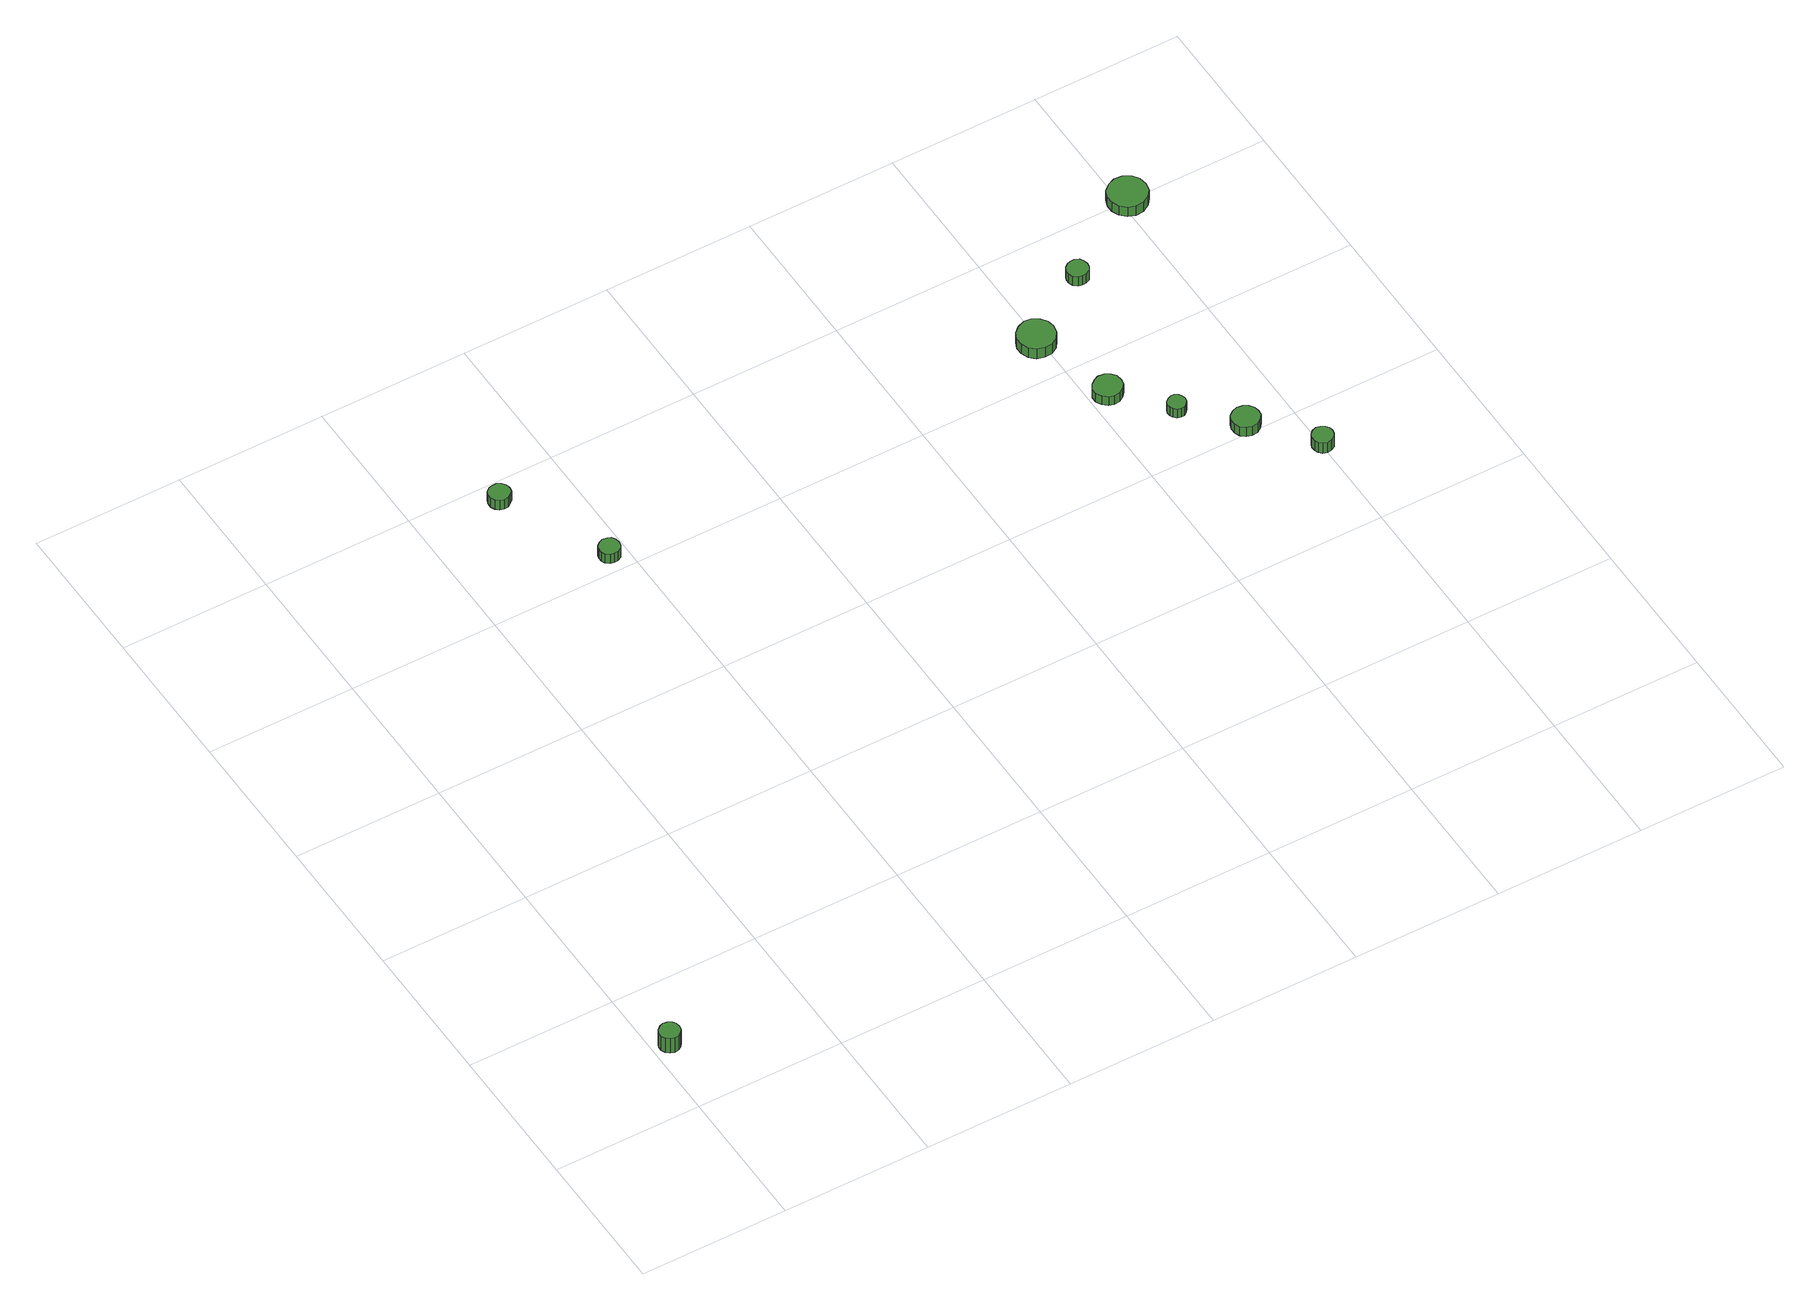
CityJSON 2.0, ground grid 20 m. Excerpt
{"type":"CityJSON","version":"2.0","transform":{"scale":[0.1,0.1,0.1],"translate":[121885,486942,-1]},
"CityObjects":{
"tree1":{"type":"SolitaryVegetationObject","attributes":{"function":"something"},"geometry":[{"type":"MultiSurface","lod":"1","boundaries":[[[0,1,2,3,4,5,6,7,8,9,10,11,12,13,14]],[[15,16,17,18,19,20,21,22,23,24,25,26,27,28,29]],[[0,29,28,1]],[[1,28,27,2]],[[2,27,26,3]],[[3,26,25,4]],[[4,25,24,5]],[[5,24,23,6]],[[6,23,22,7]],[[7,22,21,8]],[[8,21,20,9]],[[9,20,19,10]],[[10,19,18,11]],[[11,18,17,12]],[[12,17,16,13]],[[13,16,15,14]],[[14,15,29,0]]]}]},
"tree2":{"type":"SolitaryVegetationObject","attributes":{"function":"something"}},
"tree3":{"type":"SolitaryVegetationObject","attributes":{"function":"something"}},
"tree4":{"type":"SolitaryVegetationObject","attributes":{"function":"something"}},
"tree5":{"type":"SolitaryVegetationObject","attributes":{"function":"something"},"geometry":[{"type":"MultiSurface","lod":"1","boundaries":[[[30,31,32,33,34,35,36,37,38,39,40,41,42,43,44]],[[45,46,47,48,49,50,51,52,53,54,55,56,57,58,59]],[[30,59,58,31]],[[31,58,57,32]],[[32,57,56,33]],[[33,56,55,34]],[[34,55,54,35]],[[35,54,53,36]],[[36,53,52,37]],[[37,52,51,38]],[[38,51,50,39]],[[39,50,49,40]],[[40,49,48,41]],[[41,48,47,42]],[[42,47,46,43]],[[43,46,45,44]],[[44,45,59,30]]]}]},
"tree6":{"type":"SolitaryVegetationObject","attributes":{"function":"something"},"geometry":[{"type":"MultiSurface","lod":"1","boundaries":[[[60,61,62,63,64,65,66,67,68,69,70,71,72,73,74]],[[75,76,77,78,79,80,81,82,83,84,85,86,87,88,89]],[[60,89,88,61]],[[61,88,87,62]],[[62,87,86,63]],[[63,86,85,64]],[[64,85,84,65]],[[65,84,83,66]],[[66,83,82,67]],[[67,82,81,68]],[[68,81,80,69]],[[69,80,79,70]],[[70,79,78,71]],[[71,78,77,72]],[[72,77,76,73]],[[73,76,75,74]],[[74,75,89,60]]]}]},
"tree7":{"type":"SolitaryVegetationObject","attributes":{"function":"something"},"geometry":[{"type":"MultiSurface","lod":"1","boundaries":[[[90,91,92,93,94,95,96,97,98,99,100,101,102,103,104]],[[105,106,107,108,109,110,111,112,113,114,115,116,117,118,119]],[[90,119,118,91]],[[91,118,117,92]],[[92,117,116,93]],[[93,116,115,94]],[[94,115,114,95]],[[95,114,113,96]],[[96,113,112,97]],[[97,112,111,98]],[[98,111,110,99]],[[99,110,109,100]],[[100,109,108,101]],[[101,108,107,102]],[[102,107,106,103]],[[103,106,105,104]],[[104,105,119,90]]]}]},
"tree8":{"type":"SolitaryVegetationObject","attributes":{"function":"something"},"geometry":[{"type":"MultiSurface","lod":"1","boundaries":[[[120,121,122,123,124,125,126,127,128,129,130,131,132,133,134]],[[135,136,137,138,139,140,141,142,143,144,145,146,147,148,149]],[[120,149,148,121]],[[121,148,147,122]],[[122,147,146,123]],[[123,146,145,124]],[[124,145,144,125]],[[125,144,143,126]],[[126,143,142,127]],[[127,142,141,128]],[[128,141,140,129]],[[129,140,139,130]],[[130,139,138,131]],[[131,138,137,132]],[[132,137,136,133]],[[133,136,135,134]],[[134,135,149,120]]]}]},
"tree9":{"type":"SolitaryVegetationObject","attributes":{"function":"something"},"geometry":[{"type":"MultiSurface","lod":"1","boundaries":[[[150,151,152,153,154,155,156,157,158,159,160,161,162,163,164]],[[165,166,167,168,169,170,171,172,173,174,175,176,177,178,179]],[[150,179,178,151]],[[151,178,177,152]],[[152,177,176,153]],[[153,176,175,154]],[[154,175,174,155]],[[155,174,173,156]],[[156,173,172,157]],[[157,172,171,158]],[[158,171,170,159]],[[159,170,169,160]],[[160,169,168,161]],[[161,168,167,162]],[[162,167,166,163]],[[163,166,165,164]],[[164,165,179,150]]]}]},
"tree10":{"type":"SolitaryVegetationObject","attributes":{"function":"something"},"geometry":[{"type":"MultiSurface","lod":"1","boundaries":[[[180,181,182,183,184,185,186,187,188,189,190,191,192,193,194]],[[195,196,197,198,199,200,201,202,203,204,205,206,207,208,209]],[[180,209,208,181]],[[181,208,207,182]],[[182,207,206,183]],[[183,206,205,184]],[[184,205,204,185]],[[185,204,203,186]],[[186,203,202,187]],[[187,202,201,188]],[[188,201,200,189]],[[189,200,199,190]],[[190,199,198,191]],[[191,198,197,192]],[[192,197,196,193]],[[193,196,195,194]],[[194,195,209,180]]]}]},
"tree11":{"type":"SolitaryVegetationObject","attributes":{"function":"something"},"geometry":[{"type":"MultiSurface","lod":"1","boundaries":[[[210,211,212,213,214,215,216,217,218,219,220,221,222,223,224]],[[225,226,227,228,229,230,231,232,233,234,235,236,237,238,239]],[[210,239,238,211]],[[211,238,237,212]],[[212,237,236,213]],[[213,236,235,214]],[[214,235,234,215]],[[215,234,233,216]],[[216,233,232,217]],[[217,232,231,218]],[[218,231,230,219]],[[219,230,229,220]],[[220,229,228,221]],[[221,228,227,222]],[[222,227,226,223]],[[223,226,225,224]],[[224,225,239,210]]]}]},
"tree12":{"type":"SolitaryVegetationObject","attributes":{"function":"something"},"geometry":[{"type":"MultiSurface","lod":"1","boundaries":[[[240,241,242,243,244,245,246,247,248,249,250,251,252,253,254]],[[255,256,257,258,259,260,261,262,263,264,265,266,267,268,269]],[[240,269,268,241]],[[241,268,267,242]],[[242,267,266,243]],[[243,266,265,244]],[[244,265,264,245]],[[245,264,263,246]],[[246,263,262,247]],[[247,262,261,248]],[[248,261,260,249]],[[249,260,259,250]],[[250,259,258,251]],[[251,258,257,252]],[[252,257,256,253]],[[253,256,255,254]],[[254,255,269,240]]]}]},
"tree13":{"type":"SolitaryVegetationObject","attributes":{"function":"something"},"geometry":[{"type":"MultiSurface","lod":"1","boundaries":[[[270,271,272,273,274,275,276,277,278,279,280,281,282,283,284]],[[285,286,287,288,289,290,291,292,293,294,295,296,297,298,299]],[[270,299,298,271]],[[271,298,297,272]],[[272,297,296,273]],[[273,296,295,274]],[[274,295,294,275]],[[275,294,293,276]],[[276,293,292,277]],[[277,292,291,278]],[[278,291,290,279]],[[279,290,289,280]],[[280,289,288,281]],[[281,288,287,282]],[[282,287,286,283]],[[283,286,285,284]],[[284,285,299,270]]]}]}
},
"vertices":[
[35,102,36],[34,108,36],[31,112,36],[26,115,36],[20,116,36],[15,114,36],[10,110,36],[8,105,36],[8,99,36],[10,94,36],[15,90,36],[20,88,36],[26,89,36],[31,92,36],[34,96,36],[34,96,11],[31,92,11],[26,89,11],[20,88,11],[15,90,11],[10,94,11],[8,99,11],[8,105,11],[10,110,11],[15,114,11],[20,116,11],[26,115,11],[31,112,11],[34,108,11],[35,102,11],
[324,970,25],[323,976,25],[319,981,25],[314,984,25],[308,984,25],[303,983,25],[298,979,25],[296,973,25],[296,967,25],[298,962,25],[303,958,25],[308,956,25],[314,957,25],[319,960,25],[323,964,25],[323,964,9],[319,960,9],[314,957,9],[308,956,9],[303,958,9],[298,962,9],[296,967,9],[296,973,9],[298,979,9],[303,983,9],[308,984,9],[314,984,9],[319,981,9],[323,976,9],[324,970,9],
[390,826,25],[389,832,25],[386,837,25],[381,839,25],[375,840,25],[370,838,25],[365,834,25],[363,829,25],[363,823,25],[365,818,25],[370,814,25],[375,813,25],[381,813,25],[386,816,25],[389,821,25],[389,821,9],[386,816,9],[381,813,9],[375,813,9],[370,814,9],[365,818,9],[363,823,9],[363,829,9],[365,834,9],[370,838,9],[375,840,9],[381,839,9],[386,837,9],[389,832,9],[390,826,9],
[1043,742,24],[1042,750,24],[1037,756,24],[1030,760,24],[1022,761,24],[1015,758,24],[1009,753,24],[1005,746,24],[1005,738,24],[1009,731,24],[1015,725,24],[1022,723,24],[1030,724,24],[1037,728,24],[1042,734,24],[1042,734,9],[1037,728,9],[1030,724,9],[1022,723,9],[1015,725,9],[1009,731,9],[1005,738,9],[1005,746,9],[1009,753,9],[1015,758,9],[1022,761,9],[1030,760,9],[1037,756,9],[1042,750,9],[1043,742,9],
[1019,858,25],[1017,868,25],[1011,876,25],[1002,882,25],[992,883,25],[982,879,25],[974,872,25],[970,863,25],[970,853,25],[974,843,25],[982,836,25],[992,833,25],[1002,834,25],[1011,839,25],[1017,848,25],[1017,848,8],[1011,839,8],[1002,834,8],[992,833,8],[982,836,8],[974,843,8],[970,853,8],[970,863,8],[974,872,8],[982,879,8],[992,883,8],[1002,882,8],[1011,876,8],[1017,868,8],[1019,858,8],
[1093,676,24],[1092,681,24],[1089,685,24],[1085,688,24],[1080,688,24],[1075,686,24],[1071,683,24],[1069,678,24],[1069,673,24],[1071,669,24],[1075,665,24],[1080,664,24],[1085,664,24],[1089,667,24],[1092,671,24],[1092,671,9],[1089,667,9],[1085,664,9],[1080,664,9],[1075,665,9],[1071,669,9],[1069,673,9],[1069,678,9],[1071,683,9],[1075,686,9],[1080,688,9],[1085,688,9],[1089,685,9],[1092,681,9],[1093,676,9],
[1157,612,25],[1156,619,25],[1151,625,25],[1145,629,25],[1137,630,25],[1130,628,25],[1124,623,25],[1121,616,25],[1121,608,25],[1124,601,25],[1130,596,25],[1137,594,25],[1145,595,25],[1151,599,25],[1156,605,25],[1156,605,9],[1151,599,9],[1145,595,9],[1137,594,9],[1130,596,9],[1124,601,9],[1121,608,9],[1121,616,9],[1124,623,9],[1130,628,9],[1137,630,9],[1145,629,9],[1151,625,9],[1156,619,9],[1157,612,9],
[1215,537,27],[1214,543,27],[1211,547,27],[1206,550,27],[1200,551,27],[1194,549,27],[1190,545,27],[1188,540,27],[1188,534,27],[1190,529,27],[1194,525,27],[1200,523,27],[1206,524,27],[1211,527,27],[1214,531,27],[1214,531,9],[1211,527,9],[1206,524,9],[1200,523,9],[1194,525,9],[1190,529,9],[1188,534,9],[1188,540,9],[1190,545,9],[1194,549,9],[1200,551,9],[1206,550,9],[1211,547,9],[1214,543,9],[1215,537,9],
[1107,925,24],[1106,931,24],[1103,936,24],[1097,939,24],[1091,939,24],[1086,937,24],[1081,933,24],[1079,928,24],[1079,922,24],[1081,916,24],[1086,912,24],[1091,911,24],[1097,911,24],[1103,914,24],[1106,919,24],[1106,919,8],[1103,914,8],[1097,911,8],[1091,911,8],[1086,912,8],[1081,916,8],[1079,922,8],[1079,928,8],[1081,933,8],[1086,937,8],[1091,939,8],[1097,939,8],[1103,936,8],[1106,931,8],[1107,925,8],
[1235,1001,24],[1233,1012,24],[1227,1020,24],[1217,1026,24],[1206,1027,24],[1196,1023,24],[1188,1016,24],[1184,1006,24],[1184,996,24],[1188,986,24],[1196,979,24],[1206,975,24],[1217,976,24],[1227,982,24],[1233,990,24],[1233,990,8],[1227,982,8],[1217,976,8],[1206,975,8],[1196,979,8],[1188,986,8],[1184,996,8],[1184,1006,8],[1188,1016,8],[1196,1023,8],[1206,1027,8],[1217,1026,8],[1227,1020,8],[1233,1012,8],[1235,1001,8]
]}
